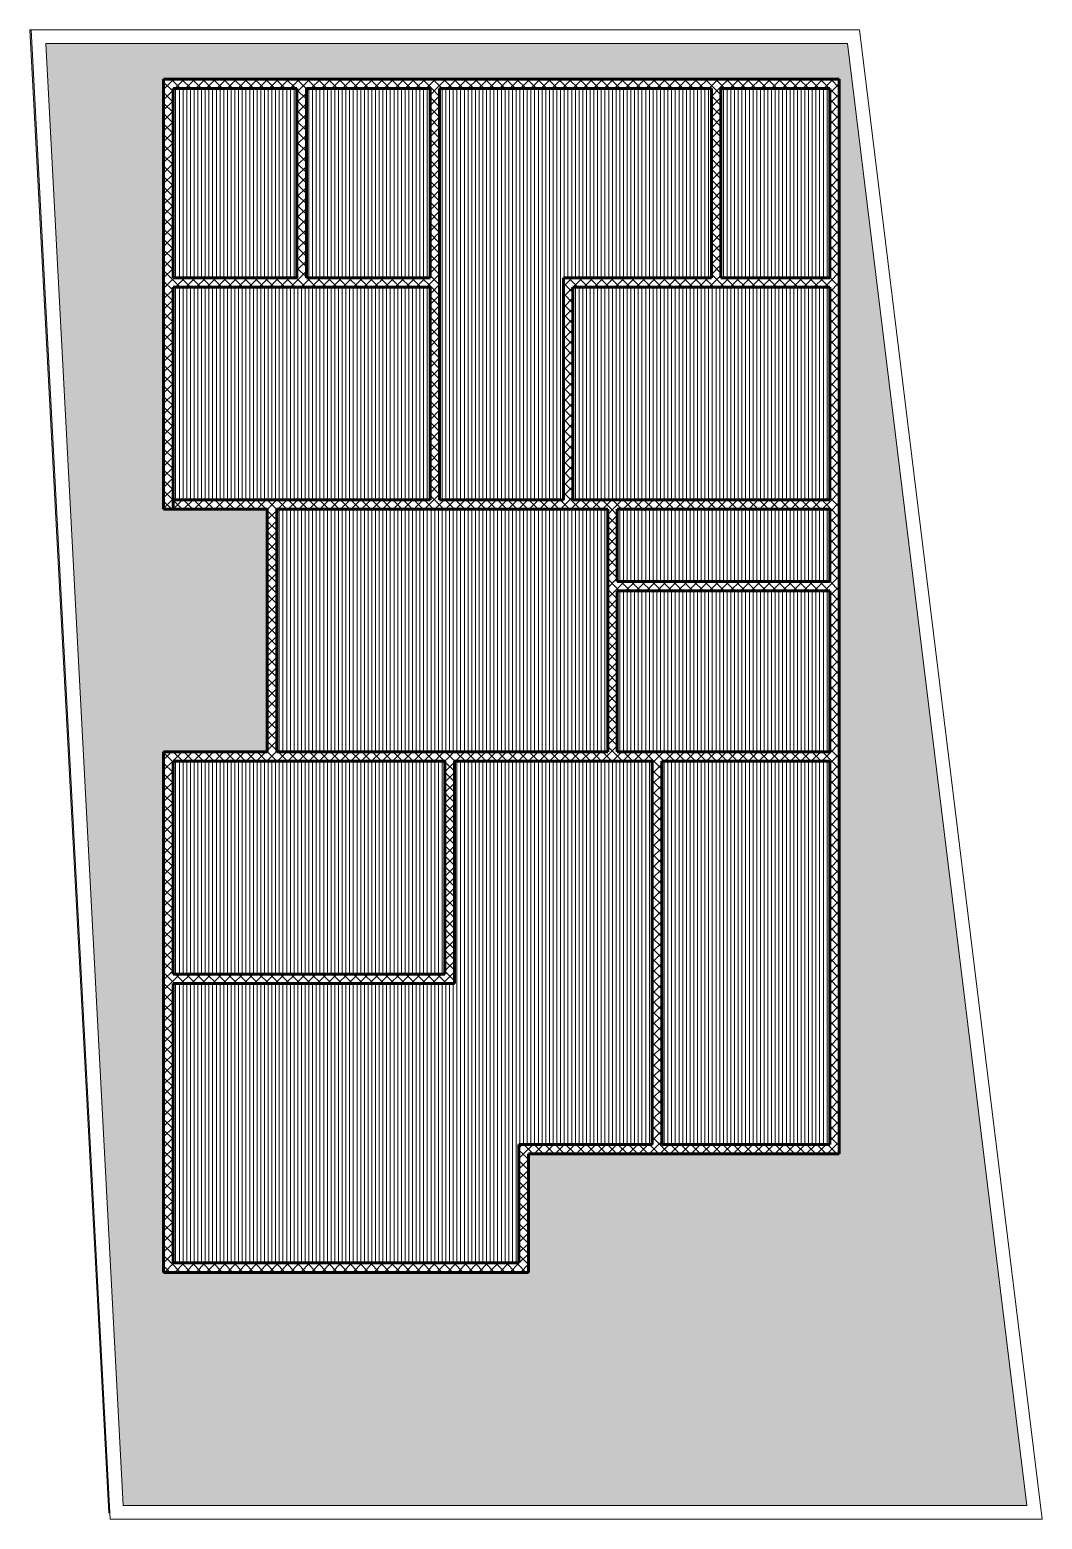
# Model space of a CAD drawing. Header units: inches. Extents: x -277 to 544, y -843 to 363.
import ezdxf

# ---------------------------------------------------------------- set-up
doc = ezdxf.new("R2010")
doc.units = ezdxf.units.IN
doc.header["$MEASUREMENT"] = 0
for name, color, linetype, lineweight in [('A-FLOR', 192, 'Continuous', 18), ('A-FLOR-PATT', 8, 'Continuous', 18), ('A-WALL', 113, 'Continuous', 18), ('A-WALL-PATT', 111, 'Continuous', 18)]:
    doc.layers.add(name, color=color, linetype=linetype, lineweight=lineweight)
pattern_1 = [(45, (0, 0), (-4.24264, 4.24264), []), (135, (0, 0), (-4.24264, -4.24264), [])]

msp = doc.modelspace()

# ---------------------------------------------------------------- hatches: boundary and pattern name
at = {"layer": 'A-FLOR-PATT', "lineweight": 9}
h = msp.add_hatch(dxfattribs=at)
h.set_pattern_fill('FP_1', color=256, style=0, pattern_type=2)
h.set_pattern_definition([(0, (0, 0), (15.36, 3.84), [0.6336, -10.886, 0.6336, -10.886, -61.44]), (0, (0, 0), (15.36, 3.84), [-23.04, 0.6336, -22.406, 0.6336, -10.886, -26.88]), (0, (0, 0), (15.36, 3.84), [-57.6, 0.6336, -7.046, 0.6336, -18.566]), (120, (5.76, 1.92), (-11.005538, 11.38215), [0.6336, -10.886, 0.6336, -10.886, -61.44]), (120, (5.76, 1.92), (-11.005538, 11.38215), [-23.04, 0.6336, -22.406, 0.6336, -10.886, -26.88]), (120, (5.76, 1.92), (-11.005538, 11.38215), [-57.6, 0.6336, -7.046, 0.6336, -18.566]), (240, (7.68, 9.6), (-4.354462, -15.22215), [0.6336, -10.886, 0.6336, -10.886, -61.44]), (240, (7.68, 9.6), (-4.354462, -15.22215), [-23.04, 0.6336, -22.406, 0.6336, -10.886, -26.88]), (240, (7.68, 9.6), (-4.354462, -15.22215), [-57.6, 0.6336, -7.046, 0.6336, -18.566])])
h.paths.add_polyline_path([(-212.4, -837.7), (-212.1, -837.7), (-275.7, 363.5), (-276.9, 363.5), (-212.9, -837.7)])
h.paths.add_polyline_path([(397, -831.7), (531.2, -831.7), (385.8, 352.4), (-264, 352.4), (-201.2, -831.7), (385.8, -831.7)])
h.paths.add_polyline_path([(-160.7, -642.9), (-168.4, -642.9), (-168.4, -221.3), (-84.4, -221.3), (-84.4, -24.9), (-168.4, -24.9), (-168.4, 323.5), (379.3, 323.5), (379.3, -546.9), (127.3, -546.9), (127.3, -642.9), (-84.4, -642.9)])
h = msp.add_hatch(dxfattribs=at)
h.set_pattern_fill('FP_3', color=256, style=0, pattern_type=2)
h.set_pattern_definition([(270, (129.35, -135.733), (3, 2e-16), [])])
h.paths.add_polyline_path([(-144.9, -635.3), (119.6, -635.3), (119.6, -539.3), (227.6, -539.3), (227.6, -228.9), (67.3, -228.9), (67.3, -408.9), (-160.7, -408.9), (-160.7, -635.3)])
h.paths.add_polyline_path([(371.6, -539.3), (371.6, -228.9), (235.3, -228.9), (235.3, -539.3), (368.2, -539.3)])
h.paths.add_polyline_path([(32.6, -401.3), (59.6, -401.3), (59.6, -228.9), (-160.7, -228.9), (-160.7, -401.3), (-84.4, -401.3)])
h.paths.add_polyline_path([(371.6, -221.3), (371.6, -90.9), (199.3, -90.9), (199.3, -221.3), (369, -221.3)])
h.paths.add_polyline_path([(90, -221.3), (191.6, -221.3), (191.6, -24.9), (-76.7, -24.9), (-76.7, -221.3), (67.3, -221.3)])
h.paths.add_polyline_path([(199.3, -83.3), (371.6, -83.3), (371.6, -24.9), (199.3, -24.9), (199.3, -27)])
h.paths.add_polyline_path([(-5.2, -17.3), (47.6, -17.3), (47.6, 155.1), (-160.7, 155.1), (-160.7, -17.3), (-74.2, -17.3)])
h.paths.add_polyline_path([(191.6, -17.3), (371.6, -17.3), (371.6, 155.1), (163.3, 155.1), (163.3, -17.3)])
h.paths.add_polyline_path([(55.3, -17.3), (155.6, -17.3), (155.6, 162.7), (275.6, 162.7), (275.6, 315.9), (55.3, 315.9), (55.3, -16.8)])
h.paths.add_polyline_path([(371.6, 162.7), (371.6, 315.9), (283.3, 315.9), (283.3, 162.7)])
h.paths.add_polyline_path([(47.6, 162.7), (47.6, 315.9), (-52.7, 315.9), (-52.7, 162.7), (-5.2, 162.7)])
h.paths.add_polyline_path([(-60.4, 162.7), (-60.4, 315.9), (-160.7, 315.9), (-160.7, 162.7), (-76.7, 162.7)])
at = {"layer": 'A-WALL-PATT', "lineweight": 9}
h = msp.add_hatch(dxfattribs=at)
h.set_pattern_fill('FP_2', color=256, style=0, pattern_type=2)
h.set_pattern_definition(pattern_1)
h.paths.add_polyline_path([(371.6, 315.9), (379.3, 315.9), (379.3, 323.5), (-168.4, 323.5), (-168.4, 315.9), (368.9, 315.9)])
h = msp.add_hatch(dxfattribs=at)
h.set_pattern_fill('FP_2', color=256, style=0, pattern_type=2)
h.set_pattern_definition(pattern_1)
h.paths.add_polyline_path([(-168.4, -24.9), (-160.7, -24.9), (-160.7, 315.9), (-168.4, 315.9)])
h = msp.add_hatch(dxfattribs=at)
h.set_pattern_fill('FP_2', color=256, style=0, pattern_type=2)
h.set_pattern_definition(pattern_1)
h.paths.add_polyline_path([(-52.7, 162.7), (-52.7, 315.9), (-60.4, 315.9), (-60.4, 162.7)])
h = msp.add_hatch(dxfattribs=at)
h.set_pattern_fill('FP_2', color=256, style=0, pattern_type=2)
h.set_pattern_definition(pattern_1)
h.paths.add_polyline_path([(55.3, -17.3), (55.3, 315.9), (47.6, 315.9), (47.6, -17.3)])
h = msp.add_hatch(dxfattribs=at)
h.set_pattern_fill('FP_2', color=256, style=0, pattern_type=2)
h.set_pattern_definition(pattern_1)
h.paths.add_polyline_path([(283.3, 162.7), (283.3, 315.9), (275.6, 315.9), (275.6, 162.7)])
h = msp.add_hatch(dxfattribs=at)
h.set_pattern_fill('FP_2', color=256, style=0, pattern_type=2)
h.set_pattern_definition(pattern_1)
h.paths.add_polyline_path([(379.3, -546.9), (379.3, 315.9), (371.6, 315.9), (371.6, -546.9), (379.1, -546.9)])
h = msp.add_hatch(dxfattribs=at)
h.set_pattern_fill('FP_2', color=256, style=0, pattern_type=2)
h.set_pattern_definition(pattern_1)
h.paths.add_polyline_path([(-5.2, 155.1), (47.6, 155.1), (47.6, 162.7), (-160.7, 162.7), (-160.7, 155.1), (-76.7, 155.1)])
h = msp.add_hatch(dxfattribs=at)
h.set_pattern_fill('FP_2', color=256, style=0, pattern_type=2)
h.set_pattern_definition(pattern_1)
h.paths.add_polyline_path([(155.6, -17.3), (163.3, -17.3), (163.3, 162.7), (155.6, 162.7), (155.6, 152.2)])
h = msp.add_hatch(dxfattribs=at)
h.set_pattern_fill('FP_2', color=256, style=0, pattern_type=2)
h.set_pattern_definition(pattern_1)
h.paths.add_polyline_path([(371.6, 155.1), (371.6, 162.7), (163.3, 162.7), (163.3, 155.1)])
h = msp.add_hatch(dxfattribs=at)
h.set_pattern_fill('FP_2', color=256, style=0, pattern_type=2)
h.set_pattern_definition(pattern_1)
h.paths.add_polyline_path([(-160.6, -24.9), (-160.6, -17.3), (-160.7, -17.3), (-160.7, -24.9)])
h = msp.add_hatch(dxfattribs=at)
h.set_pattern_fill('FP_2', color=256, style=0, pattern_type=2)
h.set_pattern_definition(pattern_1)
h.paths.add_polyline_path([(371.6, -24.9), (371.6, -17.3), (-160.6, -17.3), (-160.6, -24.9), (203.1, -24.9)])
h = msp.add_hatch(dxfattribs=at)
h.set_pattern_fill('FP_2', color=256, style=0, pattern_type=2)
h.set_pattern_definition(pattern_1)
h.paths.add_polyline_path([(-76.7, -221.3), (-76.7, -24.9), (-84.4, -24.9), (-84.4, -221.3)])
h = msp.add_hatch(dxfattribs=at)
h.set_pattern_fill('FP_2', color=256, style=0, pattern_type=2)
h.set_pattern_definition(pattern_1)
h.paths.add_polyline_path([(191.6, -221.3), (199.3, -221.3), (199.3, -24.9), (191.6, -24.9), (191.6, -90.9)])
h = msp.add_hatch(dxfattribs=at)
h.set_pattern_fill('FP_2', color=256, style=0, pattern_type=2)
h.set_pattern_definition(pattern_1)
h.paths.add_polyline_path([(199.3, -90.9), (371.6, -90.9), (371.6, -83.3), (199.3, -83.3)])
h = msp.add_hatch(dxfattribs=at)
h.set_pattern_fill('FP_2', color=256, style=0, pattern_type=2)
h.set_pattern_definition(pattern_1)
h.paths.add_polyline_path([(-160.7, -635.3), (-160.7, -221.3), (-168.4, -221.3), (-168.4, -635.3), (-166.8, -635.3)])
h = msp.add_hatch(dxfattribs=at)
h.set_pattern_fill('FP_2', color=256, style=0, pattern_type=2)
h.set_pattern_definition(pattern_1)
h.paths.add_polyline_path([(371.6, -228.9), (371.6, -221.3), (-160.7, -221.3), (-160.7, -228.9), (368.9, -228.9)])
h = msp.add_hatch(dxfattribs=at)
h.set_pattern_fill('FP_2', color=256, style=0, pattern_type=2)
h.set_pattern_definition(pattern_1)
h.paths.add_polyline_path([(67.3, -401.3), (67.3, -228.9), (59.6, -228.9), (59.6, -401.3)])
h = msp.add_hatch(dxfattribs=at)
h.set_pattern_fill('FP_2', color=256, style=0, pattern_type=2)
h.set_pattern_definition(pattern_1)
h.paths.add_polyline_path([(235.3, -539.3), (235.3, -228.9), (227.6, -228.9), (227.6, -539.3)])
h = msp.add_hatch(dxfattribs=at)
h.set_pattern_fill('FP_2', color=256, style=0, pattern_type=2)
h.set_pattern_definition(pattern_1)
h.paths.add_polyline_path([(67.3, -408.9), (67.3, -401.3), (-160.7, -401.3), (-160.7, -408.9), (37.6, -408.9)])
h = msp.add_hatch(dxfattribs=at)
h.set_pattern_fill('FP_2', color=256, style=0, pattern_type=2)
h.set_pattern_definition(pattern_1)
h.paths.add_polyline_path([(227.6, -546.9), (371.6, -546.9), (371.6, -539.3), (119.6, -539.3), (119.6, -546.9), (127.3, -546.9)])
h = msp.add_hatch(dxfattribs=at)
h.set_pattern_fill('FP_2', color=256, style=0, pattern_type=2)
h.set_pattern_definition(pattern_1)
h.paths.add_polyline_path([(127.3, -642.9), (127.3, -546.9), (119.6, -546.9), (119.6, -642.9)])
h = msp.add_hatch(dxfattribs=at)
h.set_pattern_fill('FP_2', color=256, style=0, pattern_type=2)
h.set_pattern_definition(pattern_1)
h.paths.add_polyline_path([(119.6, -642.9), (119.6, -635.3), (-168.4, -635.3), (-168.4, -642.9), (-84.4, -642.9)])

# ---------------------------------------------------------------- linework, layer by layer
at = {"layer": 'A-FLOR'}
for p, q in [((-275.7, 363.5), (-276.9, 363.5)), ((-276.9, 363.5), (-212.9, -837.7)), ((-212.9, -837.7), (-212.1, -837.7))]:
    msp.add_line(p, q, dxfattribs=at)
at = {"layer": 'A-WALL'}
for p, q in [((-275.7, 363.5), (395.6, 363.5)), ((-211.8, -842.8), (-275.7, 363.5)), ((395.6, 363.5), (543.8, -842.8)), ((385.8, 352.4), (-264, 352.4)), ((-264, 352.4), (-201.2, -831.7)), ((531.2, -831.7), (385.8, 352.4)), ((-201.2, -831.7), (531.2, -831.7)), ((543.8, -842.8), (-211.8, -842.8))]:
    msp.add_line(p, q, dxfattribs=at)
at = {"layer": 'A-WALL', "lineweight": 60}
for p, q in [((379.3, 323.5), (-168.4, 323.5)), ((-168.4, 323.5), (-168.4, -24.9)), ((-160.7, 315.9), (-60.4, 315.9)), ((-160.7, 162.7), (-160.7, 315.9)), ((-60.4, 315.9), (-60.4, 162.7)), ((-52.7, 315.9), (47.6, 315.9)), ((-52.7, 162.7), (-52.7, 315.9)), ((47.6, 315.9), (47.6, 162.7)), ((55.3, 315.9), (275.6, 315.9)), ((55.3, -17.3), (55.3, 315.9)), ((275.6, 315.9), (275.6, 162.7)), ((283.3, 315.9), (371.6, 315.9)), ((283.3, 162.7), (283.3, 315.9)), ((371.6, 315.9), (371.6, 162.7)), ((379.3, -546.9), (379.3, 323.5)), ((-60.4, 162.7), (-160.7, 162.7)), ((47.6, 162.7), (-52.7, 162.7)), ((155.6, 162.7), (155.6, -17.3)), ((275.6, 162.7), (155.6, 162.7)), ((371.6, 162.7), (283.3, 162.7)), ((-160.7, 155.1), (47.6, 155.1)), ((-160.7, -17.3), (-160.7, 155.1)), ((47.6, 155.1), (47.6, -17.3)), ((163.3, -17.3), (163.3, 155.1)), ((163.3, 155.1), (371.6, 155.1)), ((371.6, 155.1), (371.6, -17.3)), ((47.6, -17.3), (-160.7, -17.3)), ((-160.6, -17.3), (-160.6, -24.9)), ((155.6, -17.3), (55.3, -17.3)), ((371.6, -17.3), (163.3, -17.3)), ((-168.4, -24.9), (-84.4, -24.9)), ((-84.4, -24.9), (-84.4, -221.3)), ((-76.7, -221.3), (-76.7, -24.9)), ((-76.7, -24.9), (191.6, -24.9)), ((191.6, -24.9), (191.6, -221.3)), ((199.3, -24.9), (371.6, -24.9)), ((199.3, -83.3), (199.3, -24.9)), ((371.6, -24.9), (371.6, -83.3)), ((371.6, -83.3), (199.3, -83.3)), ((199.3, -221.3), (199.3, -90.9)), ((199.3, -90.9), (371.6, -90.9)), ((371.6, -90.9), (371.6, -221.3)), ((-168.4, -221.3), (-168.4, -642.9)), ((-84.4, -221.3), (-168.4, -221.3)), ((-160.7, -401.3), (-160.7, -228.9)), ((-160.7, -228.9), (59.6, -228.9)), ((191.6, -221.3), (-76.7, -221.3)), ((59.6, -228.9), (59.6, -401.3)), ((67.3, -408.9), (67.3, -228.9)), ((67.3, -228.9), (227.6, -228.9)), ((371.6, -221.3), (199.3, -221.3)), ((227.6, -228.9), (227.6, -539.3)), ((235.3, -228.9), (371.6, -228.9)), ((235.3, -539.3), (235.3, -228.9)), ((371.6, -228.9), (371.6, -539.3)), ((59.6, -401.3), (-160.7, -401.3)), ((-160.7, -635.3), (-160.7, -408.9)), ((-160.7, -408.9), (67.3, -408.9)), ((227.6, -539.3), (119.6, -539.3)), ((119.6, -539.3), (119.6, -635.3)), ((371.6, -539.3), (235.3, -539.3)), ((127.3, -546.9), (379.3, -546.9)), ((127.3, -642.9), (127.3, -546.9)), ((119.6, -635.3), (-160.7, -635.3)), ((-168.4, -642.9), (127.3, -642.9))]:
    msp.add_line(p, q, dxfattribs=at)

doc.saveas('drawing.dxf')
